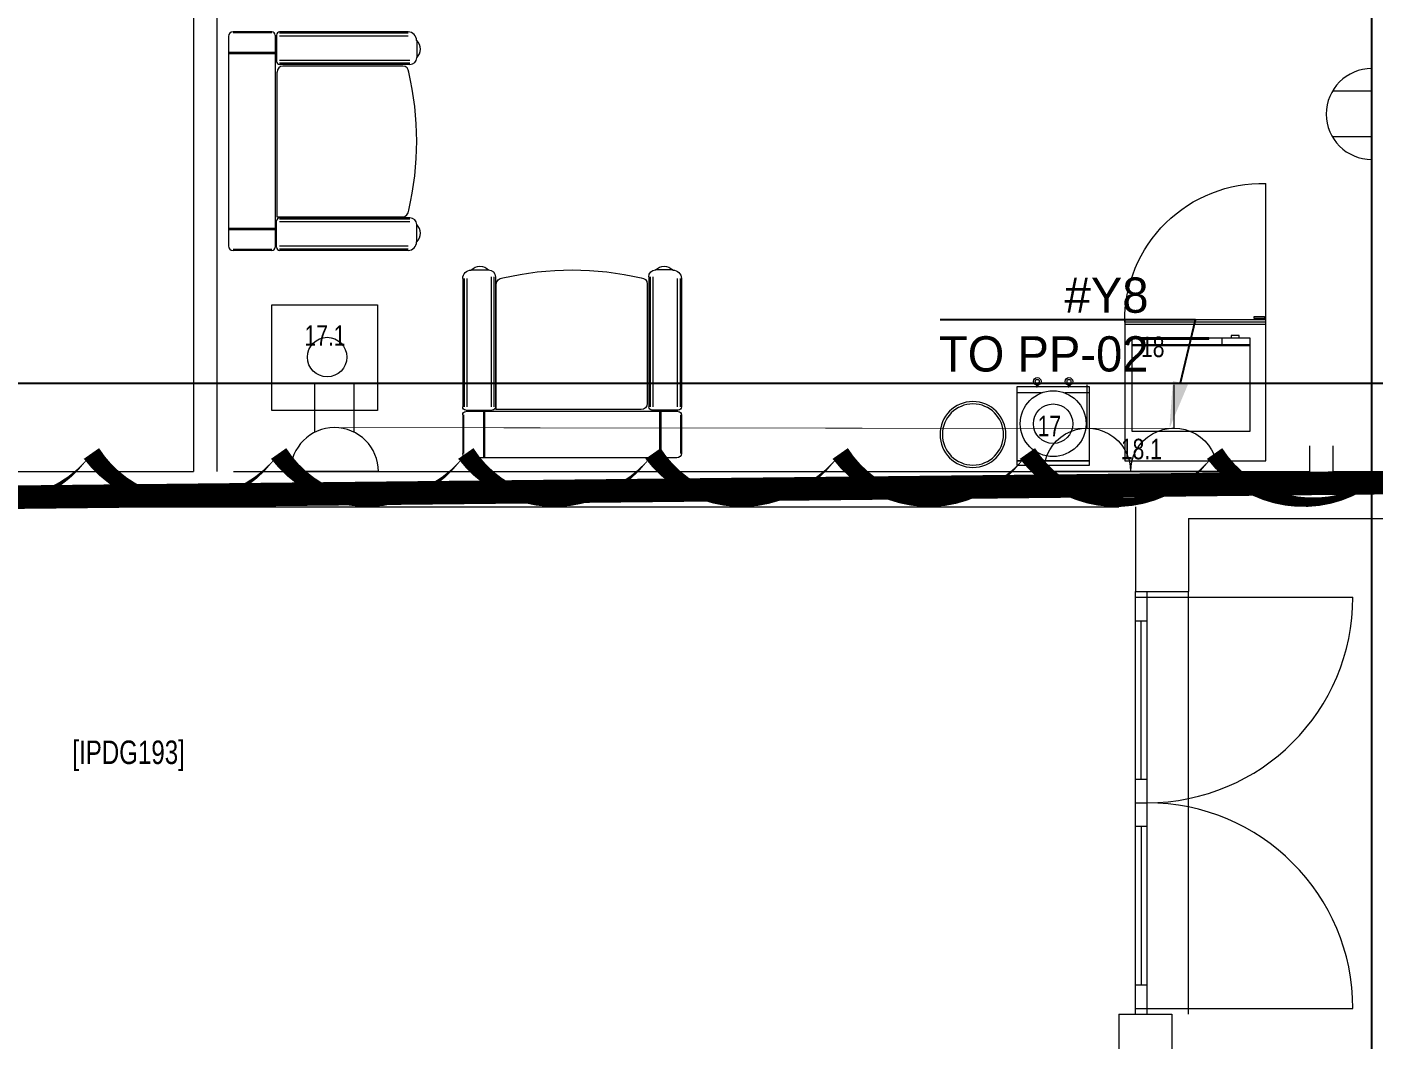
# Model space of a CAD drawing. Header units: metres. Extents: x 75097 to 220695, y -1557923 to -1361206.
# Drawn here: x 167993 to 173723, y -1450833 to -1446520 of the extents above; entities that cross this region are included whole.
import ezdxf
from ezdxf import colors
from ezdxf.entities.mleader import LeaderData, LeaderLine
from ezdxf.math import Vec2, Vec3

# ---------------------------------------------------------------- set-up
doc = ezdxf.new("R2010")
doc.units = ezdxf.units.M
doc.linetypes.add('DASHED2', pattern=[0.375, 0.25, -0.125])
doc.layers.get('0').update_dxf_attribs({"lineweight": 0})
for name, color, linetype, lineweight in [('A-100 - Copy$0$72_EGR_BASE_TEXT', 8, 'Continuous', 0), ('A-100 - Copy$0$Aluminum', 8, 'Continuous', 0), ('A-100 - Copy$0$Medical Equipment and Furniture', 8, 'Continuous', 0), ('A-100 - Copy$0$Medical Equipment and Furniture1', 8, 'Continuous', 5), ('A-100 - Copy$0$Proj', 8, 'Continuous', 0), ('A-100 - Copy$0$Walls', 8, 'Continuous', 0)]:
    doc.layers.add(name, color=color, linetype=linetype, lineweight=lineweight)
doc.layers.add('A-100 - Copy$0$axes', color=8, linetype='Continuous')
doc.layers.add('PD-VENT', color=8, linetype='Continuous')
for name, color, linetype, lineweight, true_color in [('E-POWR', 7, 'Continuous', 9, 0x4e7e3e), ('E-PW', 7, 'Continuous', 9, 0x4e7e3e), ('REV 01', 7, 'Continuous', 0, 0xe41b4d)]:
    doc.layers.add(name, color=color, linetype=linetype, lineweight=lineweight, true_color=true_color)
doc.styles.add('A-100 - Copy$0$X3G_ENTITY_257CFD', font='swisscl.ttf', dxfattribs={"height": 200})
doc.styles.add('A-100 - Copy$0$X3G_ENTITY_2587EA', font='swisscl.ttf', dxfattribs={"height": 200})
doc.styles.get("Standard").update_dxf_attribs({"font": 'GOTHIC.TTF'})

# ---------------------------------------------------------------- blocks, each defined once
blk = doc.blocks.new('GI-041_dwg_E-SKT2-3902840-GI-041')
at = {"layer": 'E-POWR'}
blk.add_line((0.1982, 0), (-0.1982, 0), dxfattribs=at)
at = {"layer": 'E-PW'}
for p, q in [((-0.0879, 0.1765), (-0.0879, 0.3944)), ((0.0878, 0.1766), (0.0878, 0.3944)), ((-0.1466, 0), (0.1466, 0))]:
    blk.add_line(p, q, dxfattribs=at)
blk.add_arc((0, 0), 0.1972, 0.0142, 180.0142, dxfattribs=at)
blk = doc.blocks.new('NORMAL SOCKET')
at = {"layer": 'E-POWR'}
for p, q in [((0, 307.7), (0, 615.4)), ((-307.7, 0), (307.7, 0))]:
    blk.add_line(p, q, dxfattribs=at)
blk.add_ellipse((0, 0), major_axis=(32.8, 305.9), ratio=1, start_param=4.81904, end_param=7.960633, dxfattribs=at)
blk = doc.blocks.new('WALL OUTLET')
at = {"layer": 'E-POWR', "extrusion": (9.94399e-05, 4.90741e-07, 1)}
blk.add_line((-193.4, 0, 0), (193.4, 0, 0), dxfattribs=at)
blk.add_line((-193.4, 0, 0), (193.4, 0, 0), dxfattribs=at)
at = {"layer": 'E-POWR', "extrusion": (9.94399e-05, 4.90741e-07, 1), "elevation": 0}
for points in [[(-96.7, 0), (-96.7, 167.5)], [(96.7, 0), (96.7, 167.5)]]:
    blk.add_lwpolyline(points, dxfattribs=at)
at = {"layer": 'E-POWR', "extrusion": (9.94399e-05, 4.90741e-07, 1)}
blk.add_arc((0, 0, 0), 193.4, 359.99626, 179.99626, dxfattribs=at)
blk = doc.blocks.new('A-100 - Copy$0$WM00001-P')
for radius in [0.14, 0.13]:
    blk.add_circle((0, 0), radius)
blk = doc.blocks.new('A-100 - Copy$0$WATER DISPENSER1')
at = {"layer": 'A-100 - Copy$0$Medical Equipment and Furniture1'}
for p, q in [((39.296, -0.3448), (39.1904, -0.3448)), ((39.5004, -0.3448), (39.3949, -0.3448))]:
    blk.add_line(p, q, dxfattribs=at)
blk.add_lwpolyline([(39.5004, -0.6333), (39.5004, -0.3183), (39.1904, -0.3183), (39.1904, -0.6333), (39.5004, -0.6333)], dxfattribs=at)
for points in [[(39.2749, -0.3183), (39.278, -0.3183), (39.278, -0.3118), (39.2749, -0.3118)], [(39.281, -0.3183), (39.278, -0.3183), (39.278, -0.3118), (39.281, -0.3118)], [(39.4098, -0.3183), (39.4129, -0.3183), (39.4129, -0.3118), (39.4098, -0.3118)], [(39.416, -0.3183), (39.4129, -0.3183), (39.4129, -0.3118), (39.416, -0.3118)], [(39.5004, -0.6333), (39.1904, -0.6333), (39.1904, -0.6529), (39.5004, -0.6529)]]:
    blk.add_lwpolyline(points, close=True, dxfattribs=at)
for centre, radius in [((39.278, -0.2956), 0.0161), ((39.4129, -0.2956), 0.0161), ((39.3454, -0.4758), 0.14), ((39.278, -0.2956), 0.00834), ((39.4129, -0.2956), 0.00834), ((39.3454, -0.4758), 0.084)]:
    blk.add_circle(centre, radius, dxfattribs=at)
blk = doc.blocks.new('A-100 - Copy$0$MICROWAVE')
at = {"layer": 'A-100 - Copy$0$Medical Equipment and Furniture1'}
for p, q in [((35.6435, -3.5463), (35.6435, -3.9463)), ((36.1435, -3.5463), (35.6435, -3.5463)), ((35.6883, -3.5368), (35.7218, -3.5368)), ((35.6883, -3.5463), (35.6883, -3.5368)), ((35.7218, -3.5463), (35.6883, -3.5463)), ((35.7218, -3.5368), (35.7218, -3.5463)), ((35.7624, -3.5463), (35.7624, -3.5771)), ((35.818, -3.5463), (36.1181, -3.5463)), ((35.818, -3.5523), (35.818, -3.5463)), ((36.1181, -3.5523), (35.818, -3.5523)), ((36.1181, -3.5463), (36.1181, -3.5523)), ((36.1435, -3.9463), (36.1435, -3.5463)), ((35.6435, -3.5771), (36.1435, -3.5771)), ((35.6435, -3.5783), (36.1435, -3.5783)), ((35.6435, -3.5796), (36.1435, -3.5796)), ((35.6435, -3.5808), (36.1435, -3.5808)), ((35.6435, -3.9463), (36.1435, -3.9463))]:
    blk.add_line(p, q, dxfattribs=at)
blk = doc.blocks.new('A-100 - Copy$0$UNDER COUNTER FRIDGE')
at = {"layer": 'A-100 - Copy$0$Medical Equipment and Furniture1', "ltscale": 10}
blk.add_line((35.575, -3.49), (35.575, -2.89), dxfattribs=at)
at = {"layer": 'A-100 - Copy$0$Medical Equipment and Furniture1'}
for p, q in [((35.575, -3.47), (36.175, -3.47)), ((35.575, -4.07), (35.575, -3.47)), ((35.575, -3.48), (36.175, -3.48)), ((35.575, -3.49), (36.175, -3.49)), ((36.175, -3.47), (36.175, -4.07)), ((36.175, -4.07), (35.575, -4.07))]:
    blk.add_line(p, q, dxfattribs=at)
for points in [[(35.58, -3.4648), (35.6243, -3.4648), (35.6243, -3.4564), (35.58, -3.4564)], [(35.58, -3.47), (35.6031, -3.47), (35.6031, -3.4648), (35.58, -3.4648)]]:
    blk.add_lwpolyline(points, close=True, dxfattribs=at)
at = {"layer": 'A-100 - Copy$0$Medical Equipment and Furniture1', "ltscale": 10}
blk.add_arc((35.5899, -3.475), 0.5852, 359.51044, 91.45249, dxfattribs=at)
blk = doc.blocks.new('A-100 - Copy$0$single seat')
at = {"layer": 'A-100 - Copy$0$Medical Equipment and Furniture1'}
for p, q in [((-972558.1, -381684), (-972723.2, -381684)), ((-972558.1, -381687.4), (-972723.2, -381687.4)), ((-971978.9, -381684), (-972525.2, -381684)), ((-971978.9, -381689.9), (-972525.2, -381689.9)), ((-972742.2, -381703.1), (-972742.2, -382595.5)), ((-972544.8, -381697.3), (-972544.8, -382601.1)), ((-972538.5, -381697.3), (-972538.5, -381809.5)), ((-971978.9, -381701.7), (-972525.2, -381701.7)), ((-971942.2, -381720.6), (-971942.2, -381794)), ((-972544.8, -381772.1), (-972742.2, -381772.1)), ((-972544.8, -381774.6), (-972742.2, -381774.6)), ((-972544.8, -381777.1), (-972742.2, -381777.1)), ((-971971, -381805.1), (-972525.2, -381805.1)), ((-972536.4, -381854.9), (-972536.4, -382471.4)), ((-971971, -381816.9), (-972525.2, -381816.9)), ((-971971, -381822.8), (-972525.2, -381822.8)), ((-972001, -381829.5), (-972511, -381829.5)), ((-972538.5, -382600.9), (-972538.5, -382488.7)), ((-972536.4, -382471.4), (-972003.7, -382471.4)), ((-971971, -382475.4), (-972525.2, -382475.4)), ((-971971, -382481.3), (-972525.2, -382481.3)), ((-971971, -382493.1), (-972525.2, -382493.1)), ((-972544.8, -382521), (-972742.2, -382521)), ((-972544.8, -382523.6), (-972742.2, -382523.6)), ((-972544.8, -382526.1), (-972742.2, -382526.1)), ((-971942.2, -382577.6), (-971942.2, -382504.2)), ((-972558.1, -382610.8), (-972723.2, -382610.8)), ((-971978.9, -382596.4), (-972525.2, -382596.4)), ((-971978.9, -382608.3), (-972525.2, -382608.3)), ((-972558.1, -382614.2), (-972723.2, -382614.2)), ((-971978.9, -382614.2), (-972525.2, -382614.2))]:
    blk.add_line(p, q, dxfattribs=at)
for centre, radius, start, end in [((-972723.2, -381703.1), 19.1, 90, 180), ((-972558.1, -381697.3), 13.3, 0, 90), ((-972525.2, -381697.3), 13.3, 90, 180), ((-971978.9, -381720.6), 36.6, 0, 90), ((-971976, -381757.3), 49.9, 312.64618, 47.35382), ((-972525.2, -381809.5), 13.3, 180, 270), ((-971971, -381794), 28.8, 270, 0), ((-972511, -381854.9), 25.3, 90, 180), ((-972001, -381854.9), 25.3, 0, 90), ((-973252.2, -382149.1), 1310, 347.02168, 12.97832), ((-972525.2, -382488.7), 13.3, 90, 180), ((-972003.7, -382443.3), 28.1, 270, 0), ((-971971, -382504.2), 28.8, 0, 90), ((-971976, -382540.9), 49.9, 312.64618, 47.35382), ((-972723.2, -382595.1), 19.1, 180, 270), ((-972558.1, -382600.9), 13.3, 270, 0), ((-972525.2, -382600.9), 13.3, 180, 270), ((-971978.9, -382577.6), 36.6, 270, 0)]:
    blk.add_arc(centre, radius, start, end, dxfattribs=at)
blk = doc.blocks.new('A-100 - Copy')
at = {"layer": 'A-100 - Copy$0$Aluminum'}
for p, q in [((172708.3, -1450722.7, 0), (172708.3, -1448922.7, 0)), ((172708.3, -1448947.7, 0), (172758.3, -1448947.7, 0)), ((172758.3, -1450722.7, 0), (172758.3, -1448922.7, 0)), ((172758.3, -1448947.7, 0), (173633.3, -1448947.7, 0)), ((172708.3, -1449047.7, 0), (172758.3, -1449047.7, 0)), ((172733.3, -1449722.7, 0), (172733.3, -1449047.7, 0)), ((172708.3, -1449722.7, 0), (172758.3, -1449722.7, 0)), ((172708.3, -1449822.7, 0), (172758.3, -1449822.7, 0)), ((172708.3, -1449922.7, 0), (172758.3, -1449922.7, 0)), ((172733.3, -1449922.7, 0), (172733.3, -1450597.7, 0)), ((172708.3, -1450597.7, 0), (172758.3, -1450597.7, 0)), ((172708.3, -1450697.7, 0), (172758.3, -1450697.7, 0)), ((172758.3, -1450697.7, 0), (173633.3, -1450697.7, 0))]:
    blk.add_line(p, q, dxfattribs=at)
for centre, start, end in [((172758.3, -1448947.7, 0), 270, 0), ((172758.3, -1450697.7, 0), 0, 90)]:
    blk.add_arc(centre, 875, start, end, dxfattribs=at)
at = {"layer": 'A-100 - Copy$0$axes'}
for p, q in [((173713.3, -1477303.3, 0), (173713.3, -1391762.7, 0)), ((181015.3, -1448037.7, 2.4), (83877.8, -1448037.7, 2.4))]:
    blk.add_line(p, q, dxfattribs=at)
at = {"layer": 'A-100 - Copy$0$Medical Equipment and Furniture', "elevation": 0}
blk.add_lwpolyline([(169034.4, -1448153), (169034.4, -1447703), (169484.4, -1447703), (169484.4, -1448153)], close=True, dxfattribs=at)
at = {"layer": 'A-100 - Copy$0$Medical Equipment and Furniture'}
blk.add_circle((169269.8, -1447925.4, 0), 84, dxfattribs=at)
at = {"layer": 'A-100 - Copy$0$Proj'}
blk.add_line((172933.3, -1450722.7, 0), (172933.3, -1448922.7, 0), dxfattribs=at)
at = {"layer": 'A-100 - Copy$0$Walls'}
for p, q in [((168701.1, -1445272.7, -2.4), (168701.1, -1448412.7, 0)), ((168801.1, -1445372.7, -2.4), (168801.1, -1448412.7, 0)), ((173448.3, -1448302.7, 0), (173448.3, -1448412.7, 0)), ((173548.3, -1448302.7, 0), (173548.3, -1448412.7, 0)), ((166778.3, -1448412.7, 0), (168701.1, -1448412.7, 0)), ((168871.1, -1448412.7, 0), (173448.3, -1448412.7, 0)), ((173548.3, -1448412.7, 2200), (173753.3, -1448412.7, 2200)), ((165962.2, -1448562.7, 0), (172638.3, -1448562.7, 0)), ((172708.3, -1448562.7, 2200), (172708.3, -1448922.7, 2200)), ((172933.3, -1448612.7, 0), (172933.3, -1448922.7, 0)), ((172933.3, -1448612.7, 0), (173978.3, -1448612.7, 0)), ((172708.3, -1448922.7, 0), (172933.3, -1448922.7, 0)), ((172638.3, -1450722.7, 2200), (172638.3, -1451032.7, 2200)), ((172638.3, -1450722.7, 0), (172863.3, -1450722.7, 0)), ((172863.3, -1450722.7, 0), (172863.3, -1451032.7, 0))]:
    blk.add_line(p, q, dxfattribs=at)
at = {"layer": 'A-100 - Copy$0$Walls', "elevation": 0}
blk.add_lwpolyline([(172813.3, -1450722.7), (172813.3, -1450722.7)], dxfattribs=at)
at = {"layer": 'A-100 - Copy$0$Medical Equipment and Furniture'}
blk.add_blockref('A-100 - Copy$0$single seat', (1141593, -1064857.3, 0), dxfattribs=at)
at = {"layer": 'A-100 - Copy$0$Medical Equipment and Furniture', "yscale": 1000, "zscale": 1000}
for name, p, xscale in [('A-100 - Copy$0$UNDER COUNTER FRIDGE', (208837.8, -1444296.6, 0), -1000), ('A-100 - Copy$0$MICROWAVE', (208837.8, -1444296.6, 0), -1000), ('A-100 - Copy$0$WATER DISPENSER1', (133012.7, -1447733.2, 0), 1000)]:
    blk.add_blockref(name, p, dxfattribs=dict(at, xscale=xscale))
at = {"layer": 'A-100 - Copy$0$Medical Equipment and Furniture', "xscale": -1, "rotation": 270}
blk.add_blockref('A-100 - Copy$0$single seat', (552460.9, -475612.6, 0), dxfattribs=at)
at = {"layer": 'A-100 - Copy$0$Medical Equipment and Furniture', "extrusion": (-2.27596e-18, -2.24019e-05, -1), "xscale": 1000.000000000002, "yscale": 1000.000000000002, "zscale": 1000.000000000002, "rotation": 270}
blk.add_blockref('A-100 - Copy$0$WM00001-P', (-172017, -1448255, 32.5), dxfattribs=at)
at = {"layer": 'A-100 - Copy$0$72_EGR_BASE_TEXT', "insert": (168425.4, -1449557.7), "char_height": 100, "attachment_point": 2, "style": 'A-100 - Copy$0$X3G_ENTITY_2587EA'}
blk.add_mtext('[IPDG193]', dxfattribs=at)
at = {"layer": 'A-100 - Copy$0$Medical Equipment and Furniture', "char_height": 87.47, "attachment_point": 2, "style": 'A-100 - Copy$0$X3G_ENTITY_257CFD'}
for s, insert in [('17.1', (169260.8, -1447789.9, 0)), ('18', (172781.9, -1447838.2, 0)), ('17', (172342.2, -1448175.1, 0)), ('18.1', (172733.6, -1448273.1, 0))]:
    blk.add_mtext(s, dxfattribs=dict(at, insert=insert))

msp = doc.modelspace()

# ---------------------------------------------------------------- linework, layer by layer
at = {"layer": 'E-POWR', "color": 240, "linetype": 'DASHED2', "ltscale": 500, "true_color": 0xf10e52, "const_width": 100, "elevation": 2.4}
msp.add_lwpolyline([(115298.3, -1413281.4), (159313.3, -1413281.4), (159393.3, -1448612.7), (173978.3, -1448457.7), (173978.3, -1433902.7), (175258.3, -1433902.7), (175258.3, -1404237.7), (173964.3, -1404237.7), (173978.3, -1396822.7), (166814.4, -1396822.7), (166814.4, -1395572.7), (144628.7, -1395572.7), (144628.7, -1391327.7), (116969, -1391327.7), (116997.3, -1391802.7)], dxfattribs=at)
at = {"layer": 'E-POWR', "const_width": 3}
msp.add_lwpolyline([(169300.8, -1448225.8), (169301.2, -1448225.8), (172483.7, -1448229.1), (172872.6, -1448228.1)], dxfattribs=at)

# ---------------------------------------------------------------- block references
at = {"layer": 'E-POWR', "color": 85, "extrusion": (0, 0, -1), "xscale": -947.6469886575187, "yscale": 947.6469886575187, "zscale": -947.6469886575187, "rotation": 0.007224997569741376}
msp.add_blockref('GI-041_dwg_E-SKT2-3902840-GI-041', (-169301, -1448412.7, 0), dxfattribs=at)
at = {"layer": 'E-POWR', "color": 85, "xscale": -0.6, "yscale": 0.6, "zscale": 0.6}
for p in [(172503.3, -1448412.7, 0), (172872.6, -1448412.7, 0)]:
    msp.add_blockref('NORMAL SOCKET', p, dxfattribs=at)
at = {"layer": 'PD-VENT', "color": 85, "rotation": 89.9959097644205}
msp.add_blockref('WALL OUTLET', (173713.3, -1446890.9, 0), dxfattribs=at)

# ---------------------------------------------------------------- leaders
at = {"layer": 'E-POWR'}
ml = msp.add_multileader_mtext('Standard', dxfattribs=at)
ml.set_content('#Y8\\PTO PP-02', color=256)
ml.set_leader_properties()
ml.build(insert=Vec2(0, 0))
ml.multileader.update_dxf_attribs({"text_right_attachment_type": 6, "dogleg_length": 200, "arrow_head_size": 200})
ctx = ml.context
ctx.base_point, ctx.char_height, ctx.arrow_head_size, ctx.landing_gap_size, ctx.plane_origin = Vec3(171898.5, -1447663.7), 150, 200, 0.09, Vec3(172502.6, -1448747.2)
ctx.right_attachment, ctx.text_align_type = 6, 2
notes = []
notes.append((ctx, [(1, (1, 1, 0), (172963.9, -1447766.8), (-1, 0), 200, [(0, [(172852.9, -1448229.1)], 0, [])])]))
ctx.mtext.insert, ctx.mtext.alignment, ctx.mtext.flow_direction = Vec3(172763.9, -1447586.8), 3, 5
for ctx, leaders in notes:
    for number, flags, end, landing, length, lines in leaders:
        leader = LeaderData()
        leader.index, (leader.has_last_leader_line, leader.has_dogleg_vector, leader.attachment_direction) = number, flags
        leader.last_leader_point, leader.dogleg_vector, leader.dogleg_length = Vec3(end), Vec3(landing), length
        for number, points, colour, breaks in lines:
            line = LeaderLine()
            line.index, line.vertices, line.color, line.breaks = number, Vec3.list(points), colors.encode_raw_color(colour), breaks
            leader.lines.append(line)
        ctx.leaders.append(leader)

# ---------------------------------------------------------------- next in the draw order: block references
msp.add_blockref('A-100 - Copy', (0, 0))

# ---------------------------------------------------------------- next in the draw order: linework, layer by layer
at = {"layer": 'REV 01', "color": 3, "elevation": 0}
msp.add_lwpolyline([(174333, -1446464.4, 0, 79.6, -0.520567), (174343.9, -1447260.6, 0, 79.6, -0.520567), (174354.8, -1448056.8, 0, 79.6, -0.520567), (173841.3, -1448335.8, 0, 79.6, -0.520567), (173045, -1448335.8, 0, 79.6, -0.520567), (172248.7, -1448335.8, 0, 79.6, -0.520567), (171452.4, -1448335.8, 0, 79.6, -0.520567), (170656.1, -1448335.8, 0, 79.6, -0.520567), (169859.8, -1448335.8, 0, 79.6, -0.520567), (169063.6, -1448335.8, 0, 79.6, -0.520567), (168267.3, -1448335.8, 0, 79.6, -0.520567), (167471, -1448335.8, 0, 79.6, -0.520567), (166674.7, -1448335.8, 0, 79.6, -0.520567), (165878.4, -1448335.8, 0, 79.6, -0.520567), (165082.1, -1448335.8, 0, 79.6, -0.520567), (164285.8, -1448335.8, 0, 79.6, -0.520567), (163489.5, -1448335.8, 0, 79.6, -0.520567), (162693.3, -1448335.8, 0, 79.6, -0.520567), (161897, -1448335.8, 0, 79.6, -0.520567), (161736.7, -1447691, 0, 79.6, -0.520567), (161725.7, -1446894.8, 0, 79.6, -0.520567), (161714.8, -1446098.6, 0, 79.6, -0.520567)], format="xyseb", dxfattribs=at)

doc.saveas('drawing.dxf')
